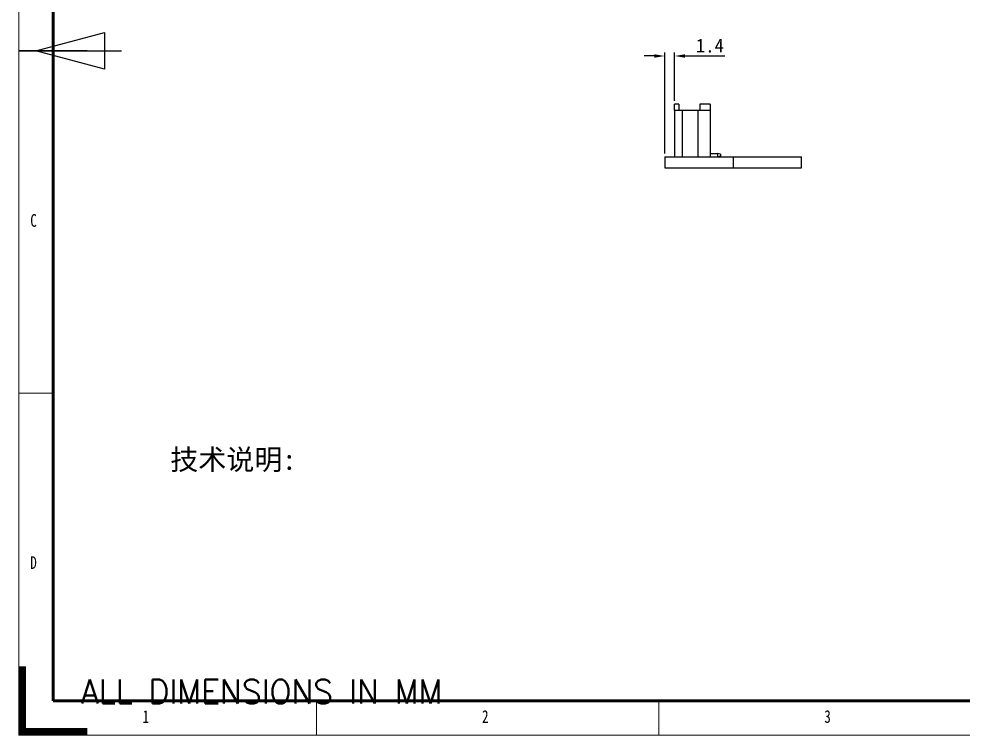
# Model space of a CAD drawing. Header units: millimetres. Extents: x 114 to 401, y 1477 to 1677.
# Drawn here: x 113.7 to 251.6, y 1477.3 to 1581.9 of the extents above; entities that cross this region are included whole.
import ezdxf
from ezdxf.lldxf.tags import DXFTag

# ---------------------------------------------------------------- set-up
doc = ezdxf.new("R2010")
doc.units = ezdxf.units.MM
doc.layers.get('0').update_dxf_attribs({"linetype": 'CONTINUOUS'})
doc.layers.get('Defpoints').update_dxf_attribs({"linetype": 'CONTINUOUS'})
doc.layers.add('1', color=7, linetype='CONTINUOUS')
doc.styles.add('DEFAULT', font='simplex.shx')
doc.styles.add('SLDTEXTSTYLE0', font='TXT', dxfattribs={"width": 0.75})
tags = doc.linetypes.add('DASHED', pattern=[25.72, 12.86, -12.86]).pattern_tags.tags
tags[6:7] = [DXFTag(74, 4), DXFTag(75, 0), DXFTag(340, '0'), DXFTag(46, 0.0), DXFTag(50, 0.0), DXFTag(44, 0.0), DXFTag(45, 0.0)]
tags[4:5] = [DXFTag(74, 4), DXFTag(75, 0), DXFTag(340, '0'), DXFTag(46, 0.0), DXFTag(50, 0.0), DXFTag(44, 0.0), DXFTag(45, 0.0)]
doc.dimstyles.get("Standard").update_dxf_attribs({"dimtxt": 2, "dimasz": 1.5, "dimexe": 0.5, "dimexo": 0.5, "dimgap": 0.5, "dimtad": 1, "dimdec": 1, "dimzin": 0, "dimdsep": 46, "dimtxsty": 'Standard', "dimcen": 0.5, "dimclrd": 1, "dimclre": 3, "dimclrt": 3, "dimadec": 0, "dimazin": 0, "dimtfac": 1, "dimtdec": 1, "dimtofl": 0, "dimtmove": 0, "dimatfit": 3, "dimfxl": 1, "dimtolj": 1, "dimtzin": 0, "dimarcsym": 0})

# ---------------------------------------------------------------- blocks, each defined once
blk = doc.blocks.new('ASSORTED_DRAFT6')
at = {"color": 18, "linetype": 'Continuous'}
for p, q in [((0, 9.98988), (1, 9.98988)), ((0, 9.94755), (1, 9.94755)), ((0, 9.90522), (1, 9.90522)), ((0, 9.86289), (1, 9.86289)), ((0, 9.82056), (1, 9.82056)), ((0, 9.77823), (1, 9.77823)), ((0, 9.7359), (1, 9.7359)), ((0, 9.69357), (1, 9.69357)), ((0, 9.65124), (1, 9.65124)), ((0, 9.60891), (1, 9.60891)), ((0, 9.56658), (1, 9.56658)), ((0, 9.52425), (1, 9.52425)), ((0, 9.48192), (1, 9.48192)), ((0, 9.43959), (1, 9.43959)), ((0, 9.39726), (1, 9.39726)), ((0, 9.35493), (1, 9.35493)), ((0, 9.3126), (1, 9.3126)), ((0, 9.27027), (1, 9.27027)), ((0, 9.22794), (1, 9.22794)), ((0, 9.18561), (1, 9.18561)), ((0, 9.14328), (1, 9.14328)), ((0, 9.10095), (1, 9.10095)), ((0, 9.05862), (1, 9.05862)), ((0, 9.01629), (1, 9.01629)), ((0, 8.97396), (1, 8.97396)), ((0, 8.93163), (1, 8.93163)), ((0, 8.8893), (1, 8.8893)), ((0, 8.84697), (1, 8.84697)), ((0, 8.80464), (1, 8.80464)), ((0, 8.76231), (1, 8.76231)), ((0, 8.71998), (1, 8.71998)), ((0, 8.67765), (1, 8.67765)), ((0, 8.63532), (1, 8.63532)), ((0, 8.59299), (1, 8.59299)), ((0, 8.55066), (1, 8.55066)), ((0, 8.50833), (1, 8.50833)), ((0, 8.466), (1, 8.466)), ((0, 8.42367), (1, 8.42367)), ((0, 8.38134), (1, 8.38134)), ((0, 8.33901), (1, 8.33901)), ((0, 8.29668), (1, 8.29668)), ((0, 8.25435), (1, 8.25435)), ((0, 8.21202), (1, 8.21202)), ((0, 8.16969), (1, 8.16969)), ((0, 8.12736), (1, 8.12736)), ((0, 8.08503), (1, 8.08503)), ((0, 8.0427), (1, 8.0427)), ((0, 8.00037), (1, 8.00037)), ((0, 7.95804), (1, 7.95804)), ((0, 7.91571), (1, 7.91571)), ((0, 7.87338), (1, 7.87338)), ((0, 7.83105), (1, 7.83105)), ((0, 7.78872), (1, 7.78872)), ((0, 7.74639), (1, 7.74639)), ((0, 7.70406), (1, 7.70406)), ((0, 7.66173), (1, 7.66173)), ((0, 7.6194), (1, 7.6194)), ((0, 7.57707), (1, 7.57707)), ((0, 7.53474), (1, 7.53474)), ((0, 7.49241), (1, 7.49241)), ((0, 7.45008), (1, 7.45008)), ((0, 7.40775), (1, 7.40775)), ((0, 7.36542), (1, 7.36542)), ((0, 7.32309), (1, 7.32309)), ((0, 7.28076), (1, 7.28076)), ((0, 7.23843), (1, 7.23843)), ((0, 7.1961), (1, 7.1961)), ((0, 7.15377), (1, 7.15377)), ((0, 7.11144), (1, 7.11144)), ((0, 7.06911), (1, 7.06911)), ((0, 7.02678), (1, 7.02678)), ((0, 6.98445), (1, 6.98445)), ((0, 6.94212), (1, 6.94212)), ((0, 6.89979), (1, 6.89979)), ((0, 6.85746), (1, 6.85746)), ((0, 6.81513), (1, 6.81513)), ((0, 6.7728), (1, 6.7728)), ((0, 6.73047), (1, 6.73047)), ((0, 6.68814), (1, 6.68814)), ((0, 6.64581), (1, 6.64581)), ((0, 6.60348), (1, 6.60348)), ((0, 6.56115), (1, 6.56115)), ((0, 6.51882), (1, 6.51882)), ((0, 6.47649), (1, 6.47649)), ((0, 6.43416), (1, 6.43416)), ((0, 6.39183), (1, 6.39183)), ((0, 6.3495), (1, 6.3495)), ((0, 6.30717), (1, 6.30717)), ((0, 6.26484), (1, 6.26484)), ((0, 6.22251), (1, 6.22251)), ((0, 6.18018), (1, 6.18018)), ((0, 6.13785), (1, 6.13785)), ((0, 6.09552), (1, 6.09552)), ((0, 6.05319), (1, 6.05319)), ((0, 6.01086), (1, 6.01086)), ((0, 5.96853), (1, 5.96853)), ((0, 5.9262), (1, 5.9262)), ((0, 5.88387), (1, 5.88387)), ((0, 5.84154), (1, 5.84154)), ((0, 5.79921), (1, 5.79921)), ((0, 5.75688), (1, 5.75688)), ((0, 5.71455), (1, 5.71455)), ((0, 5.67222), (1, 5.67222)), ((0, 5.62989), (1, 5.62989)), ((0, 5.58756), (1, 5.58756)), ((0, 5.54523), (1, 5.54523)), ((0, 5.5029), (1, 5.5029)), ((0, 5.46057), (1, 5.46057)), ((0, 5.41824), (1, 5.41824)), ((0, 5.37591), (1, 5.37591)), ((0, 5.33358), (1, 5.33358)), ((0, 5.29125), (1, 5.29125)), ((0, 5.24892), (1, 5.24892)), ((0, 5.20659), (1, 5.20659)), ((0, 5.16426), (1, 5.16426)), ((0, 5.12193), (1, 5.12193)), ((0, 5.0796), (1, 5.0796)), ((0, 5.03727), (1, 5.03727)), ((0, 4.99494), (1, 4.99494)), ((0, 4.95261), (1, 4.95261)), ((0, 4.91028), (1, 4.91028)), ((0, 4.86795), (1, 4.86795)), ((0, 4.82562), (1, 4.82562)), ((0, 4.78329), (1, 4.78329)), ((0, 4.74096), (1, 4.74096)), ((0, 4.69863), (1, 4.69863)), ((0, 4.6563), (1, 4.6563)), ((0, 4.61397), (1, 4.61397)), ((0, 4.57164), (1, 4.57164)), ((0, 4.52931), (1, 4.52931)), ((0, 4.48698), (1, 4.48698)), ((0, 4.44465), (1, 4.44465)), ((0, 4.40232), (1, 4.40232)), ((0, 4.35999), (1, 4.35999)), ((0, 4.31766), (1, 4.31766)), ((0, 4.27533), (1, 4.27533)), ((0, 4.233), (1, 4.233)), ((0, 4.19067), (1, 4.19067)), ((0, 4.14834), (1, 4.14834)), ((0, 4.10601), (1, 4.10601)), ((0, 4.06368), (1, 4.06368)), ((0, 4.02135), (1, 4.02135)), ((0, 3.97902), (1, 3.97902)), ((0, 3.93669), (1, 3.93669)), ((0, 3.89436), (1, 3.89436)), ((0, 3.85203), (1, 3.85203)), ((0, 3.8097), (1, 3.8097)), ((0, 3.76737), (1, 3.76737)), ((0, 3.72504), (1, 3.72504)), ((0, 3.68271), (1, 3.68271)), ((0, 3.64038), (1, 3.64038)), ((0, 3.59805), (1, 3.59805)), ((0, 3.55572), (1, 3.55572)), ((0, 3.51339), (1, 3.51339)), ((0, 3.47106), (1, 3.47106)), ((0, 3.42873), (1, 3.42873)), ((0, 3.3864), (1, 3.3864)), ((0, 3.34407), (1, 3.34407)), ((0, 3.30174), (1, 3.30174)), ((0, 3.25941), (1, 3.25941)), ((0, 3.21708), (1, 3.21708)), ((0, 3.17475), (1, 3.17475)), ((0, 3.13242), (1, 3.13242)), ((0, 3.09009), (1, 3.09009)), ((0, 3.04776), (1, 3.04776)), ((0, 3.00543), (1, 3.00543)), ((0, 2.9631), (1, 2.9631)), ((0, 2.92077), (1, 2.92077)), ((0, 2.87844), (1, 2.87844)), ((0, 2.83611), (1, 2.83611)), ((0, 2.79378), (1, 2.79378)), ((0, 2.75145), (1, 2.75145)), ((0, 2.70912), (1, 2.70912)), ((0, 2.66679), (1, 2.66679)), ((0, 2.62446), (1, 2.62446)), ((0, 2.58213), (1, 2.58213)), ((0, 2.5398), (1, 2.5398)), ((0, 2.49747), (1, 2.49747)), ((0, 2.45514), (1, 2.45514)), ((0, 2.41281), (1, 2.41281)), ((0, 2.37048), (1, 2.37048)), ((0, 2.32815), (1, 2.32815)), ((0, 2.28582), (1, 2.28582)), ((0, 2.24349), (1, 2.24349)), ((0, 2.20116), (1, 2.20116)), ((0, 2.15883), (1, 2.15883)), ((0, 2.1165), (1, 2.1165)), ((0, 2.07417), (1, 2.07417)), ((0, 2.03184), (1, 2.03184)), ((0, 1.98951), (1, 1.98951)), ((0, 1.94718), (1, 1.94718)), ((0, 1.90485), (1, 1.90485)), ((0, 1.86252), (1, 1.86252)), ((0, 1.82019), (1, 1.82019)), ((0, 1.77786), (1, 1.77786)), ((0, 1.73553), (1, 1.73553)), ((0, 1.6932), (1, 1.6932)), ((0, 1.65087), (1, 1.65087)), ((0, 1.60854), (1, 1.60854)), ((0, 1.56621), (1, 1.56621)), ((0, 1.52388), (1, 1.52388)), ((0, 1.48155), (1, 1.48155)), ((0, 1.43922), (1, 1.43922)), ((0, 1.39689), (1, 1.39689)), ((0, 1.35456), (1, 1.35456)), ((0, 1.31223), (1, 1.31223)), ((0, 1.2699), (1, 1.2699)), ((0, 1.22757), (1, 1.22757)), ((0, 1.18524), (1, 1.18524)), ((0, 1.14291), (1, 1.14291)), ((0, 1.10058), (1, 1.10058)), ((0, 1.05825), (1, 1.05825)), ((0, 1.01592), (1, 1.01592)), ((0, 0.97359), (10, 0.97359)), ((0, 0.93126), (10, 0.93126)), ((0, 0.88893), (10, 0.88893)), ((0, 0.8466), (10, 0.8466)), ((0, 0.80427), (10, 0.80427)), ((0, 0.76194), (10, 0.76194)), ((0, 0.71961), (10, 0.71961)), ((0, 0.67728), (10, 0.67728)), ((0, 0.63495), (10, 0.63495)), ((0, 0.59262), (10, 0.59262)), ((0, 0.55029), (10, 0.55029)), ((0, 0.50796), (10, 0.50796)), ((0, 0.46563), (10, 0.46563)), ((0, 0.4233), (10, 0.4233)), ((0, 0.38097), (10, 0.38097)), ((0, 0.33864), (10, 0.33864)), ((0, 0.29631), (10, 0.29631)), ((0, 0.25398), (10, 0.25398)), ((0, 0.21165), (10, 0.21165)), ((0, 0.16932), (10, 0.16932)), ((0, 0.12699), (10, 0.12699)), ((0, 0.08466), (10, 0.08466)), ((0, 0.04233), (10, 0.04233))]:
    blk.add_line(p, q, dxfattribs=at)
blk = doc.blocks.new('*D59')
at = {"color": 3, "lineweight": -2}
for p, q in [((208.01, 1562.27), (208.01, 1577.02)), ((209.46, 1569.97), (209.46, 1577.02))]:
    blk.add_line(p, q, dxfattribs=at)
at = {"color": 1, "lineweight": -2}
for p, q in [((206.51, 1576.52), (205.01, 1576.52)), ((210.96, 1576.52), (216.79, 1576.52))]:
    blk.add_line(p, q, dxfattribs=at)
at = {"color": 1}
for points in [[(206.51, 1576.27), (206.51, 1576.77), (208.01, 1576.52)], [(210.96, 1576.77), (210.96, 1576.27), (209.46, 1576.52)]]:
    blk.add_solid(points, dxfattribs=at)
at = {"layer": 'Defpoints', "color": 0}
for p in [(209.46, 1576.52), (209.46, 1569.47), (208.01, 1561.77)]:
    blk.add_point(p, dxfattribs=at)
at = {"color": 3, "insert": (214.62, 1578.02), "char_height": 2, "attachment_point": 5}
blk.add_mtext('\\A1;1.4', dxfattribs=at)

msp = doc.modelspace()

# ---------------------------------------------------------------- linework, layer by layer
at = {"color": 18, "linetype": 'DASHED', "lineweight": 5, "ltscale": 1.75}
for p, q in [((113.66, 1677.26), (113.66, 1477.26)), ((113.66, 1577.26), (123.66, 1577.26)), ((113.66, 1477.26), (400.66, 1477.26))]:
    msp.add_line(p, q, dxfattribs=at)
at = {"color": 7, "linetype": 'Continuous', "lineweight": 60}
for p, q in [((118.66, 1672.26), (118.66, 1482.26)), ((118.66, 1482.26), (395.66, 1482.26))]:
    msp.add_line(p, q, dxfattribs=at)
at = {"color": 18, "linetype": 'Continuous'}
for p, q in [((116.16, 1577.26), (126.16, 1579.94)), ((126.16, 1579.94), (126.16, 1574.58)), ((123.66, 1577.26), (113.66, 1577.26)), ((113.66, 1577.26), (128.66, 1577.26)), ((126.16, 1574.58), (116.16, 1577.26))]:
    msp.add_line(p, q, dxfattribs=at)
at = {"color": 7, "linetype": 'Continuous', "lineweight": 0}
for p, q in [((118.66, 1527.26), (113.66, 1527.26)), ((157.16, 1477.26), (157.16, 1482.26)), ((207.16, 1482.26), (207.16, 1477.26))]:
    msp.add_line(p, q, dxfattribs=at)
at = {"layer": '1'}
for p, q in [((209.46, 1568.57), (209.46, 1569.47)), ((210.06, 1569.47), (209.46, 1569.47)), ((209.46, 1568.57), (209.46, 1561.77)), ((210.56, 1568.57), (209.46, 1568.57)), ((210.06, 1569.47), (210.06, 1568.57)), ((212.86, 1568.57), (210.56, 1568.57)), ((210.56, 1568.57), (210.56, 1561.77)), ((212.86, 1568.57), (212.86, 1561.77)), ((214.66, 1568.57), (212.86, 1568.57)), ((214.66, 1569.47), (213.16, 1569.47)), ((213.16, 1569.47), (213.16, 1568.57)), ((214.66, 1569.47), (214.66, 1568.57)), ((214.66, 1568.57), (214.66, 1561.77)), ((208.01, 1561.77), (208.01, 1560.97)), ((208.01, 1561.77), (208.01, 1561.77)), ((208.01, 1561.77), (208.21, 1561.77)), ((208.21, 1561.77), (208.62, 1561.77)), ((208.62, 1561.77), (209.05, 1561.77)), ((209.05, 1561.77), (210.33, 1561.77)), ((210.33, 1561.77), (212.88, 1561.77)), ((212.88, 1561.77), (215.42, 1561.77)), ((214.66, 1562.27), (215.76, 1562.27)), ((215.42, 1561.77), (215.62, 1561.77)), ((215.62, 1561.77), (215.82, 1561.77)), ((215.76, 1561.77), (215.76, 1562.27)), ((216.16, 1562.17), (215.76, 1562.27)), ((216.16, 1561.87), (215.76, 1561.77)), ((215.82, 1561.77), (216.02, 1561.77)), ((216.02, 1561.77), (216.14, 1561.77)), ((216.14, 1561.77), (216.45, 1561.77)), ((216.16, 1562.17), (216.16, 1561.87)), ((216.45, 1561.77), (216.92, 1561.77)), ((216.92, 1561.77), (217.46, 1561.77)), ((217.46, 1561.77), (218.01, 1561.77)), ((218.01, 1561.77), (218.51, 1561.77)), ((218.01, 1561.77), (218.01, 1560.17)), ((218.51, 1561.77), (219.01, 1561.77)), ((219.01, 1561.77), (219.45, 1561.77)), ((219.45, 1561.77), (219.78, 1561.77)), ((219.78, 1561.77), (219.96, 1561.77)), ((219.96, 1561.77), (220.01, 1561.77)), ((220.01, 1561.77), (220.18, 1561.77)), ((220.18, 1561.77), (220.38, 1561.77)), ((220.38, 1561.77), (220.57, 1561.77)), ((220.57, 1561.77), (220.88, 1561.77)), ((220.88, 1561.77), (221.42, 1561.77)), ((221.42, 1561.77), (222.39, 1561.77)), ((222.39, 1561.77), (224.12, 1561.77)), ((224.12, 1561.77), (227.21, 1561.77)), ((227.21, 1561.77), (227.36, 1561.77)), ((227.36, 1561.77), (227.51, 1561.77)), ((227.51, 1561.77), (227.65, 1561.77)), ((227.65, 1561.77), (228, 1561.77)), ((228.01, 1560.97), (228.01, 1561.77)), ((208.01, 1560.97), (208.01, 1560.17)), ((228.01, 1560.17), (228.01, 1560.97)), ((208.01, 1560.17), (208.01, 1560.17)), ((208.01, 1560.17), (208.21, 1560.17)), ((208.21, 1560.17), (208.62, 1560.17)), ((208.62, 1560.17), (209.05, 1560.17)), ((209.05, 1560.17), (210.33, 1560.17)), ((210.33, 1560.17), (212.88, 1560.17)), ((212.88, 1560.17), (215.42, 1560.17)), ((215.42, 1560.17), (215.62, 1560.17)), ((215.62, 1560.17), (215.82, 1560.17)), ((215.82, 1560.17), (216.02, 1560.17)), ((216.02, 1560.17), (216.14, 1560.17)), ((216.14, 1560.17), (216.45, 1560.17)), ((216.45, 1560.17), (216.92, 1560.17)), ((216.92, 1560.17), (217.46, 1560.17)), ((217.46, 1560.17), (218.01, 1560.17)), ((218.01, 1560.17), (218.51, 1560.17)), ((218.51, 1560.17), (219.01, 1560.17)), ((219.01, 1560.17), (219.45, 1560.17)), ((219.45, 1560.17), (219.78, 1560.17)), ((219.78, 1560.17), (219.96, 1560.17)), ((219.96, 1560.17), (220.01, 1560.17)), ((220.01, 1560.17), (220.18, 1560.17)), ((220.18, 1560.17), (220.38, 1560.17)), ((220.38, 1560.17), (220.57, 1560.17)), ((220.57, 1560.17), (220.88, 1560.17)), ((220.88, 1560.17), (221.42, 1560.17)), ((221.42, 1560.17), (222.39, 1560.17)), ((222.39, 1560.17), (224.12, 1560.17)), ((224.12, 1560.17), (227.21, 1560.17)), ((227.21, 1560.17), (227.36, 1560.17)), ((227.36, 1560.17), (227.51, 1560.17)), ((227.51, 1560.17), (227.65, 1560.17)), ((227.65, 1560.17), (228, 1560.17))]:
    msp.add_line(p, q, dxfattribs=at)

# ---------------------------------------------------------------- block references
at = {"color": 18, "linetype": 'Continuous', "lineweight": -3}
msp.add_blockref('ASSORTED_DRAFT6', (113.66, 1477.26), dxfattribs=at)

# ---------------------------------------------------------------- texts
at = {"color": 7, "linetype": 'Continuous', "lineweight": 0, "char_height": 1.85, "attachment_point": 1, "style": 'SLDTEXTSTYLE0'}
for s, insert in [('C', (115.33, 1553.41)), ('D', (115.33, 1503.41)), ('1', (131.74, 1480.91)), ('2', (181.33, 1480.91)), ('3', (231.33, 1480.91))]:
    msp.add_mtext(s, dxfattribs=dict(at, insert=insert))
at = {"insert": (135.78, 1519.04), "char_height": 3, "width": 25.1614, "attachment_point": 1}
msp.add_mtext('{\\fSimSun|b0|i0|c134|p2;技术说明:}', dxfattribs=at)
at = {"color": 18, "linetype": 'Continuous', "lineweight": 5, "insert": (122.74, 1481.87), "char_height": 3.5, "attachment_point": 7, "line_spacing_factor": 0.903614, "style": 'DEFAULT'}
msp.add_mtext('\\W00.967;ALL DIMENSIONS IN MM ', dxfattribs=at)

# ---------------------------------------------------------------- dimensions: what is measured, and where the dimension line sits
dim = msp.add_linear_dim(base=(209.4576, 1576.5226), p1=(208.0145, 1561.7701), p2=(209.4576, 1569.4701), dimstyle='Standard')
dim.commit()
dim.dimension.update_dxf_attribs({"geometry": '*D59', "text_midpoint": (214.6243, 1578.0226)})

doc.saveas('drawing.dxf')
